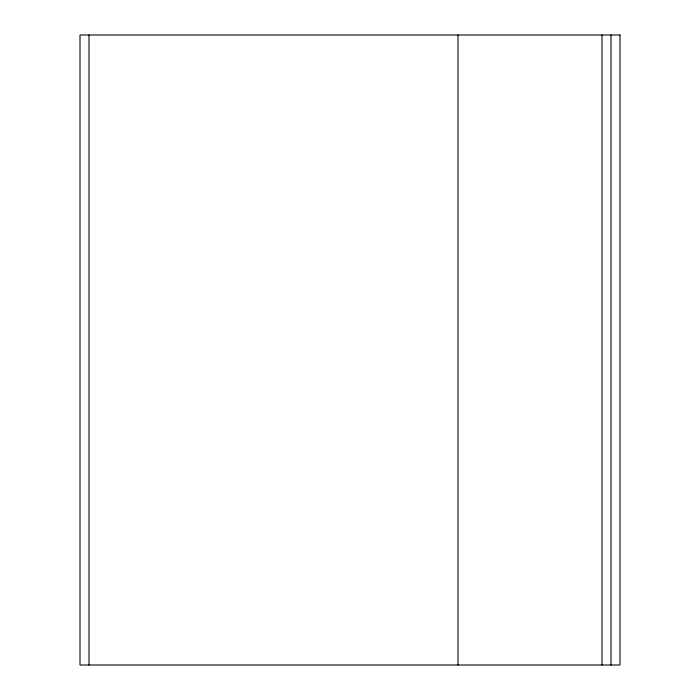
<?xml version="1.0" encoding="UTF-8"?>
<svg xmlns="http://www.w3.org/2000/svg" width="700" height="700" viewBox="0 0 700 700"><rect width="100%" height="100%" fill="white"/><g stroke="black" fill="none" stroke-linecap="round" stroke-linejoin="round"><path stroke-width="1.05" d="M611.004 35L611.004 665M602 35L602 665M458.001 35L458.001 665M88.996 35L88.996 665M619.999 35L80.001 35L80.001 665L619.999 665L619.999 35"/></g></svg>
